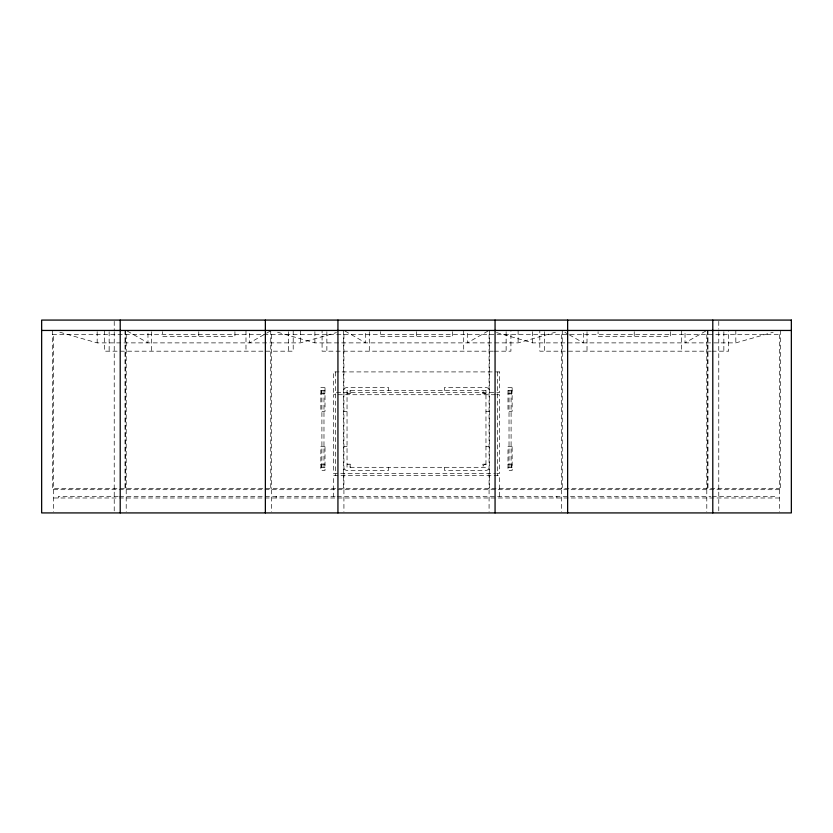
<?xml version="1.0" encoding="UTF-8"?>
<svg xmlns="http://www.w3.org/2000/svg" width="833" height="833" viewBox="0 0 833 833"><rect width="100%" height="100%" fill="white"/><g stroke="black" fill="none" stroke-linecap="round" stroke-linejoin="round"><path stroke-width="0.62" stroke-dasharray="4.17 3.12" d="M270.256 331.065L249.577 342.884L249.577 330.451M487.982 331.065L467.303 342.884L467.303 330.451M705.718 331.065L685.028 342.884L685.028 330.451M59.841 332.221L97.169 342.884L300.38 342.884L336.459 332.575M277.566 332.221L314.895 342.884L518.105 342.884L555.434 332.221M496.541 332.575L532.62 342.884L735.831 342.884L773.159 332.221M52.427 334.595L780.573 334.595M493.334 351.182L322.079 351.182L322.079 330.451M494.333 351.182L510.921 351.182L510.921 330.451M711.059 351.182L539.805 351.182L539.805 330.451M712.059 351.182L728.646 351.182L728.646 330.451M320.861 390.583L325.005 390.583M507.995 390.583L512.139 390.583M320.861 393.686L325.005 393.686M507.995 393.686L512.139 393.686M495.437 394.727L333.554 394.727L333.554 473.519L495.437 473.519M496.614 394.727L499.446 394.727L499.446 473.519L496.614 473.519M343.925 411.315L347.038 411.315M485.962 411.315L489.075 411.315M343.925 446.571L347.038 446.571M485.962 446.571L489.075 446.571M320.861 464.189L325.005 464.189M507.995 464.189L512.139 464.189M320.861 467.303L325.005 467.303M507.995 467.303L512.139 467.303M118.192 496.333L58.414 496.333L58.414 497.988M119.494 496.333L336.532 496.333M337.219 496.333L710.903 496.333M712.205 496.333L774.586 496.333L774.586 497.988M53.624 497.988L779.376 497.988M564.92 332.315L568.179 334.179M569.272 334.804L583.423 342.884L583.423 330.451M345.018 331.065L365.697 342.884L365.697 330.451M127.282 331.065L147.972 342.884L147.972 330.451M780.573 330.451L780.573 489.7L52.427 489.7L52.427 330.451M779.376 334.595L779.376 488.659L53.624 488.659L53.624 334.595M779.376 489.7L779.376 511.681M735.831 330.451L735.831 342.884M723.856 331.742L723.856 351.182M718.775 321.371L718.775 329.15M718.775 331.742L718.775 511.629M707.998 330.451L707.998 489.7M707.404 330.451L707.404 489.7M706.8 334.595L706.8 488.659M706.8 489.7L706.8 511.681M681.436 330.451L681.436 351.182M670.378 331.69L670.378 336.667L598.073 336.667L598.073 331.69M634.225 331.69L634.225 336.667M587.015 331.742L587.015 351.182M562.254 330.451L562.254 489.7M561.65 334.595L561.65 488.659M561.65 489.7L561.65 511.681M556.861 496.333L556.861 497.988M544.595 331.742L544.595 351.182M532.62 331.69L532.62 342.884M518.105 330.451L518.105 342.884M511.514 390.583L511.514 393.686M511.514 464.189L511.514 467.303M511.098 390.583L511.098 467.303M509.025 390.583L509.025 467.303M506.131 331.742L506.131 351.182M499.446 496.333L499.446 475.601L333.554 475.601L333.554 496.333M497.374 371.914L497.374 475.601M489.679 330.451L489.679 489.7M489.075 334.595L489.075 488.659M489.075 489.7L489.075 511.681M463.71 330.451L463.71 351.182M452.652 331.69L452.652 336.667L380.348 336.667L380.348 331.69M444.489 390.583L444.489 387.47L485.962 387.47A3.113 3.113 0 0 1 489.075 390.583M444.489 467.303L444.489 470.416L485.962 470.416A3.113 3.113 0 0 0 489.075 467.303M416.5 331.69L416.5 336.667M388.511 390.583L388.511 387.47L347.038 387.47A3.113 3.113 0 0 0 343.925 390.583M388.511 467.303L388.511 470.416L347.038 470.416A3.113 3.113 0 0 1 343.925 467.303M369.29 331.742L369.29 351.182M343.925 334.595L343.925 488.659M343.925 489.7L343.925 511.681M343.321 330.451L343.321 489.7M335.626 371.914L335.626 475.601M326.869 331.742L326.869 351.182M323.975 390.583L323.975 467.303M321.902 390.583L321.902 467.303M321.486 390.583L321.486 393.686M321.486 464.189L321.486 467.303M314.895 331.69L314.895 342.884M300.38 330.451L300.38 342.884M293.195 330.451L293.195 351.182L104.354 351.182L104.354 330.451M288.405 331.742L288.405 351.182M276.139 496.333L276.139 497.988M271.35 334.595L271.35 488.659M271.35 489.7L271.35 511.681M270.746 330.451L270.746 489.7M245.985 330.451L245.985 351.182M234.927 331.69L234.927 336.667L162.622 336.667L162.622 331.69M198.775 331.69L198.775 336.667M151.564 331.742L151.564 351.182M126.2 334.595L126.2 488.659M126.2 489.7L126.2 511.681M125.596 330.451L125.596 489.7M125.002 330.451L125.002 489.7M114.225 321.371L114.225 330.451M114.225 331.742L114.225 511.629M109.144 331.742L109.144 351.182M97.169 331.69L97.169 342.884M53.624 489.7L53.624 511.681M499.446 371.914L333.554 371.914L333.554 392.655L499.446 392.655L499.446 371.914M325.005 387.47L320.861 387.47L320.861 411.315L325.005 411.315L325.005 387.47M512.139 387.47L507.995 387.47L507.995 411.315L512.139 411.315L512.139 387.47M485.962 390.583L347.038 390.583L347.038 467.303L485.962 467.303L485.962 390.583M350.141 393.686L347.038 393.686A3.113 3.113 0 0 0 350.141 390.583L350.141 393.686M485.962 393.686L482.859 393.686L482.859 390.583A3.113 3.113 0 0 0 485.962 393.686M325.005 446.571L320.861 446.571L320.861 470.416L325.005 470.416L325.005 446.571M512.139 446.571L507.995 446.571L507.995 470.416L512.139 470.416L512.139 446.571M350.141 464.189L347.038 464.189A3.113 3.113 0 0 1 350.141 467.303L350.141 464.189M485.962 464.189L482.859 464.189L482.859 467.303A3.113 3.113 0 0 1 485.962 464.189"/><path stroke-width="1.25" d="M41.65 330.451L791.35 330.451M712.788 320.08L712.788 512.92M567.637 320.08L567.637 512.92M495.062 320.08L495.062 512.92M337.938 320.08L337.938 512.92M265.363 320.08L265.363 512.92M120.212 320.08L120.212 512.92M791.35 320.08L41.65 320.08L41.65 512.92L791.35 512.92L791.35 320.08"/></g></svg>
